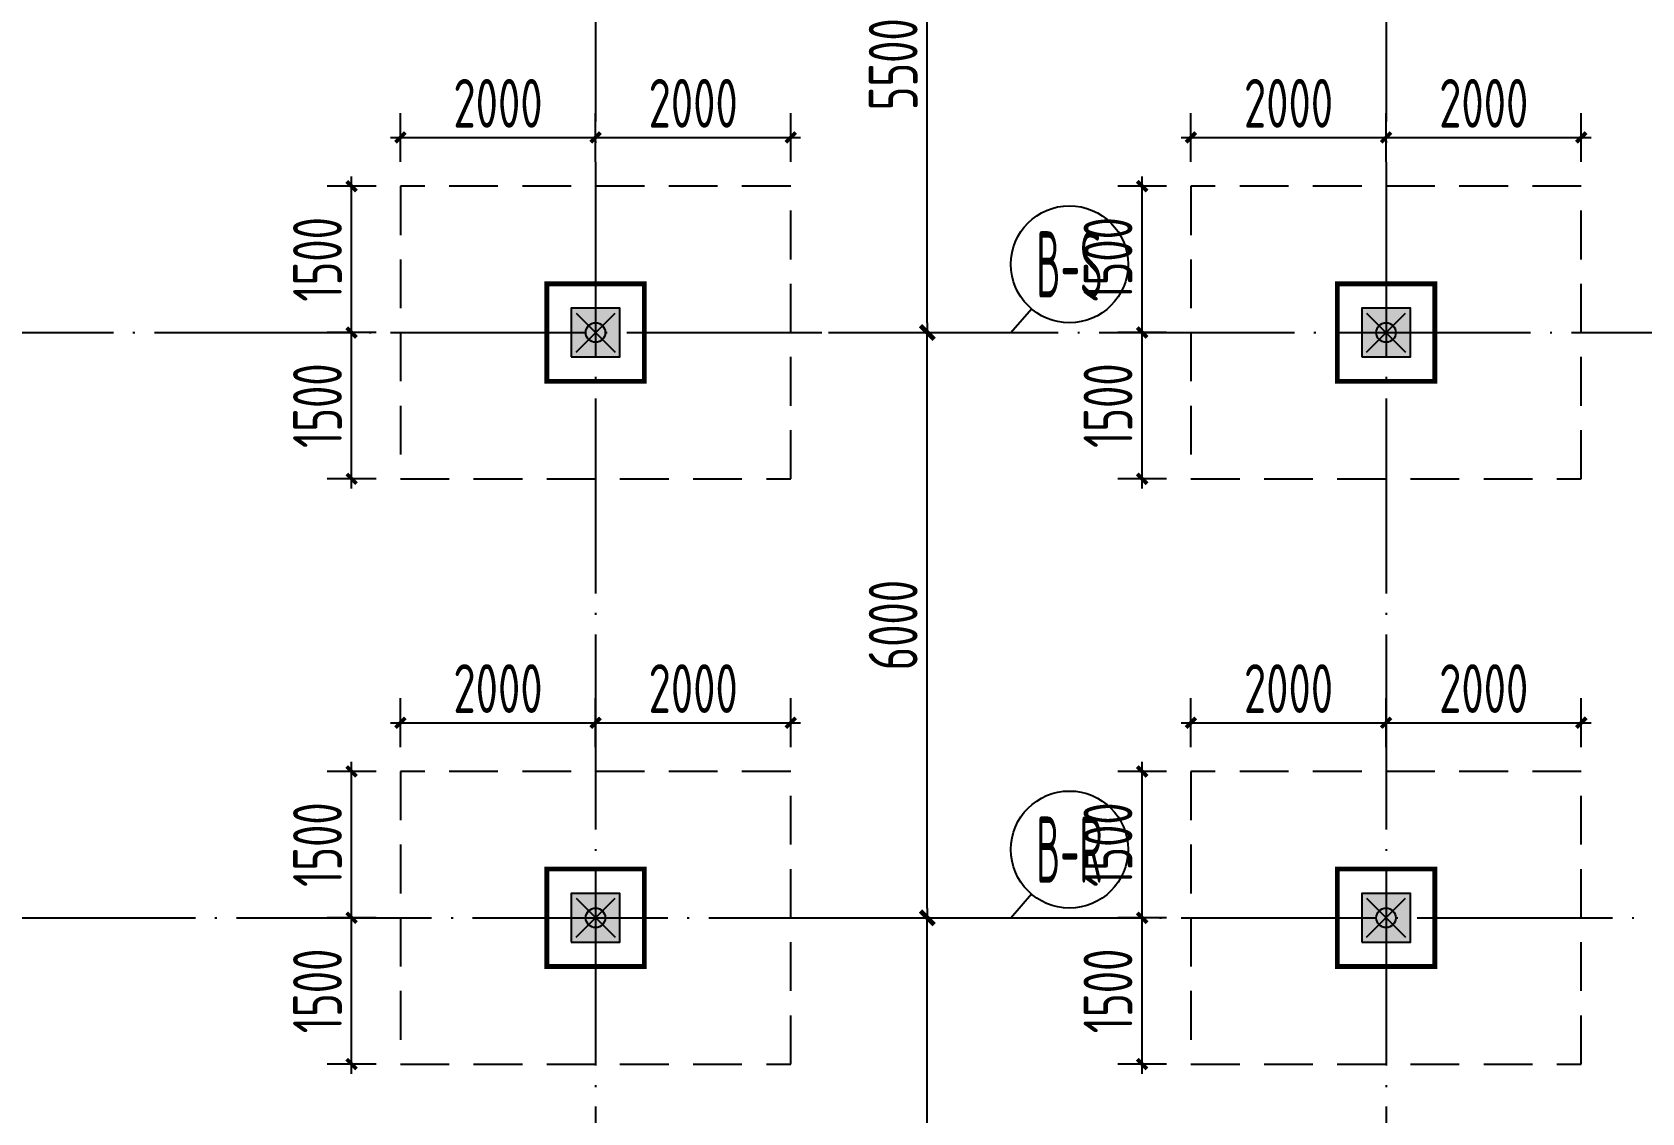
# Model space of a CAD drawing. Extents: x -57409 to 252654, y -8259 to 229119.
# Drawn here: x 112705 to 129198, y 150864 to 161942 of the extents above; entities that cross this region are included whole.
import ezdxf
from ezdxf.enums import TextEntityAlignment as Align

# ---------------------------------------------------------------- set-up
doc = ezdxf.new("R2010")
doc.units = 0
doc.header["$LTSCALE"] = 100
doc.header["$PDMODE"] = 35
doc.header["$PDSIZE"] = 200
doc.linetypes.add('DASHED', pattern=[0.75, 0.5, -0.25])
doc.linetypes.add('DOTE', pattern=[2.42, 2, -0.2, 0.02, -0.2])
doc.layers.get('0').update_dxf_attribs({"linetype": 'CONTINUOUS'})
doc.layers.get('Defpoints').update_dxf_attribs({"linetype": 'CONTINUOUS'})
for name, color, linetype in [('B-TEXT', 3, 'CONTINUOUS'), ('codim', 7, 'CONTINUOUS'), ('COLU', 7, 'CONTINUOUS'), ('CT', 2, 'CONTINUOUS'), ('dote', 253, 'DOTE'), ('h填实-柱墙', 254, 'CONTINUOUS'), ('Z-AXIS', 3, 'CONTINUOUS'), ('z柱下板带', 140, 'CONTINUOUS')]:
    doc.layers.add(name, color=color, linetype=linetype)
doc.layers.add('重心计算', color=7, linetype='CONTINUOUS', plot=False)
doc.styles.add('_TCH_AXIS', font='tssdeng.shx', dxfattribs={"width": 0.7, "bigfont": 'tssdchn.shx'})
doc.styles.add('COMPLEX', font='tssdeng.shx', dxfattribs={"width": 0.7, "bigfont": 'tssdchn.shx'})
doc.styles.add('Jgcad-DIM', font='tssdeng.shx', dxfattribs={"width": 0.7, "bigfont": 'tssdchn.shx'})
doc.styles.add('TSSD_Dimension', font='tssdeng.shx', dxfattribs={"width": 0.7})
doc.dimstyles.new('TSSD_100_100$0', dxfattribs={"dimtxt": 300, "dimasz": 100, "dimexe": 100, "dimexo": 250, "dimgap": 100, "dimtad": 1, "dimdec": 0, "dimzin": 0, "dimdsep": 46, "dimtxsty": 'TSSD_Dimension', "dimblk": '_tsdbk', "dimblk1": '_tsdbk', "dimblk2": '_tsdbk', "dimsah": 1, "dimcen": 0, "dimdle": 100, "dimclrt": 7, "dimadec": 0, "dimazin": 0, "dimtfac": 1, "dimtdec": 0, "dimtix": 1, "dimtmove": 2, "dimatfit": 3, "dimldrblk": '_tsdbk', "dimfxl": 1, "dimtolj": 1, "dimtzin": 0, "dimarcsym": 0})

# ---------------------------------------------------------------- blocks, each defined once
blk = doc.blocks.new('_tsdbk')
blk.add_line((-1, 0), (0, 0))
at = {"const_width": 0.5}
blk.add_lwpolyline([(-0.7, -0.7), (0.7, 0.7)], dxfattribs=at)
blk = doc.blocks.new('*D230')
at = {"layer": 'Defpoints', "color": 0}
for p in [(120616, 152863), (121877, 152863), (120616, 147363)]:
    blk.add_point(p, dxfattribs=at)
at = {"layer": 'Z-AXIS', "color": 0, "lineweight": -2}
for p, q in [((120866, 152863), (121977, 152863)), ((121877, 147463), (121877, 152763)), ((120866, 147363), (121977, 147363))]:
    blk.add_line(p, q, dxfattribs=at)
at = {"layer": 'Z-AXIS', "color": 0, "lineweight": -2, "xscale": 100, "yscale": 100, "zscale": 100}
for p, rotation in [((121877, 152863), 90), ((121877, 147363), 270)]:
    blk.add_blockref('_tsdbk', p, dxfattribs=dict(at, rotation=rotation))
at = {"layer": 'Z-AXIS', "color": 7, "insert": (121527, 150113), "char_height": 500, "attachment_point": 5, "rotation": 90, "style": 'TSSD_Dimension'}
blk.add_mtext('\\A1;5500', dxfattribs=at)
blk = doc.blocks.new('*D231')
at = {"layer": 'Defpoints', "color": 0}
for p in [(120616, 158863), (121877, 158863), (120616, 152863)]:
    blk.add_point(p, dxfattribs=at)
at = {"layer": 'Z-AXIS', "color": 0, "lineweight": -2}
for p, q in [((120866, 158863), (121977, 158863)), ((121877, 152963), (121877, 158763)), ((120866, 152863), (121977, 152863))]:
    blk.add_line(p, q, dxfattribs=at)
at = {"layer": 'Z-AXIS', "color": 0, "lineweight": -2, "xscale": 100, "yscale": 100, "zscale": 100}
for p, rotation in [((121877, 158863), 90), ((121877, 152863), 270)]:
    blk.add_blockref('_tsdbk', p, dxfattribs=dict(at, rotation=rotation))
at = {"layer": 'Z-AXIS', "color": 7, "insert": (121527, 155863), "char_height": 500, "attachment_point": 5, "rotation": 90, "style": 'TSSD_Dimension'}
blk.add_mtext('\\A1;6000', dxfattribs=at)
blk = doc.blocks.new('*D232')
at = {"layer": 'Defpoints', "color": 0}
for p in [(120616, 164363), (121877, 164363), (120616, 158863)]:
    blk.add_point(p, dxfattribs=at)
at = {"layer": 'Z-AXIS', "color": 0, "lineweight": -2}
for p, q in [((120866, 164363), (121977, 164363)), ((121877, 158963), (121877, 164263)), ((120866, 158863), (121977, 158863))]:
    blk.add_line(p, q, dxfattribs=at)
at = {"layer": 'Z-AXIS', "color": 0, "lineweight": -2, "xscale": 100, "yscale": 100, "zscale": 100}
for p, rotation in [((121877, 164363), 90), ((121877, 158863), 270)]:
    blk.add_blockref('_tsdbk', p, dxfattribs=dict(at, rotation=rotation))
at = {"layer": 'Z-AXIS', "color": 7, "insert": (121527, 161613), "char_height": 500, "attachment_point": 5, "rotation": 90, "style": 'TSSD_Dimension'}
blk.add_mtext('\\A1;5500', dxfattribs=at)
blk = doc.blocks.new('_AXISO')
blk.add_circle((0, 0), 0.5)
at = {"layer": 'B-TEXT', "style": 'COMPLEX', "width": 1.450893}
blk.add_attdef('A', text='', height=0.56, dxfattribs=at).set_placement((0.249375, -0.28), (0.749375, -0.28), align=Align.FIT)
blk = doc.blocks.new('_ArchTick')
at = {"color": 0, "linetype": 'ByBlock', "const_width": 0.4}
blk.add_lwpolyline([(-0.5, -0.5), (0.5, 0.5)], dxfattribs=at)
blk = doc.blocks.new('*D655')
at = {"layer": 'codim', "color": 0, "lineweight": -2}
blk.add_line((124078, 151263), (124078, 152963), dxfattribs=at)
at = {"layer": 'codim', "color": 7, "lineweight": -2}
for p, q in [((124328, 152863), (123828, 152863)), ((124328, 151363), (123828, 151363))]:
    blk.add_line(p, q, dxfattribs=at)
at = {"layer": 'Defpoints', "color": 0}
for p in [(124078, 152863), (124578, 152863), (124578, 151363)]:
    blk.add_point(p, dxfattribs=at)
at = {"layer": 'codim', "color": 0, "lineweight": -2, "xscale": 100, "yscale": 100, "zscale": 100}
for p, rotation in [((124078, 152863), 90), ((124078, 151363), 270)]:
    blk.add_blockref('_ArchTick', p, dxfattribs=dict(at, rotation=rotation))
at = {"layer": 'codim', "color": 1, "insert": (123728, 152113), "char_height": 500, "attachment_point": 5, "rotation": 90, "style": 'Jgcad-DIM'}
blk.add_mtext('\\A1;1500', dxfattribs=at)
blk = doc.blocks.new('*D656')
at = {"layer": 'codim', "color": 0, "lineweight": -2}
blk.add_line((124078, 152763), (124078, 154463), dxfattribs=at)
at = {"layer": 'codim', "color": 7, "lineweight": -2}
for p, q in [((124328, 154363), (123828, 154363)), ((124328, 152863), (123828, 152863))]:
    blk.add_line(p, q, dxfattribs=at)
at = {"layer": 'Defpoints', "color": 0}
for p in [(124078, 154363), (124578, 154363), (124578, 152863)]:
    blk.add_point(p, dxfattribs=at)
at = {"layer": 'codim', "color": 0, "lineweight": -2, "xscale": 100, "yscale": 100, "zscale": 100}
for p, rotation in [((124078, 154363), 90), ((124078, 152863), 270)]:
    blk.add_blockref('_ArchTick', p, dxfattribs=dict(at, rotation=rotation))
at = {"layer": 'codim', "color": 1, "insert": (123728, 153613), "char_height": 500, "attachment_point": 5, "rotation": 90, "style": 'Jgcad-DIM'}
blk.add_mtext('\\A1;1500', dxfattribs=at)
blk = doc.blocks.new('*D657')
at = {"layer": 'codim', "color": 7, "lineweight": -2}
for p, q in [((124578, 154613), (124578, 155113)), ((126578, 154613), (126578, 155113))]:
    blk.add_line(p, q, dxfattribs=at)
at = {"layer": 'codim', "color": 0, "lineweight": -2}
blk.add_line((124478, 154863), (126678, 154863), dxfattribs=at)
at = {"layer": 'Defpoints', "color": 0}
for p in [(126578, 154863), (124578, 154363), (126578, 154363)]:
    blk.add_point(p, dxfattribs=at)
at = {"layer": 'codim', "color": 0, "lineweight": -2, "xscale": 100, "yscale": 100, "zscale": 100, "rotation": 180}
blk.add_blockref('_ArchTick', (124578, 154863), dxfattribs=at)
at = {"layer": 'codim', "color": 0, "lineweight": -2, "xscale": 100, "yscale": 100, "zscale": 100}
blk.add_blockref('_ArchTick', (126578, 154863), dxfattribs=at)
at = {"layer": 'codim', "color": 1, "insert": (125578, 155213), "char_height": 500, "attachment_point": 5, "style": 'Jgcad-DIM'}
blk.add_mtext('\\A1;2000', dxfattribs=at)
blk = doc.blocks.new('*D658')
at = {"layer": 'codim', "color": 7, "lineweight": -2}
for p, q in [((126578, 154613), (126578, 155113)), ((128578, 154613), (128578, 155113))]:
    blk.add_line(p, q, dxfattribs=at)
at = {"layer": 'codim', "color": 0, "lineweight": -2}
blk.add_line((126478, 154863), (128678, 154863), dxfattribs=at)
at = {"layer": 'Defpoints', "color": 0}
for p in [(128578, 154863), (126578, 154363), (128578, 154363)]:
    blk.add_point(p, dxfattribs=at)
at = {"layer": 'codim', "color": 0, "lineweight": -2, "xscale": 100, "yscale": 100, "zscale": 100, "rotation": 180}
blk.add_blockref('_ArchTick', (126578, 154863), dxfattribs=at)
at = {"layer": 'codim', "color": 0, "lineweight": -2, "xscale": 100, "yscale": 100, "zscale": 100}
blk.add_blockref('_ArchTick', (128578, 154863), dxfattribs=at)
at = {"layer": 'codim', "color": 1, "insert": (127578, 155213), "char_height": 500, "attachment_point": 5, "style": 'Jgcad-DIM'}
blk.add_mtext('\\A1;2000', dxfattribs=at)
blk = doc.blocks.new('*D659')
at = {"layer": 'codim', "color": 0, "lineweight": -2}
blk.add_line((115978, 151263), (115978, 152963), dxfattribs=at)
at = {"layer": 'codim', "color": 7, "lineweight": -2}
for p, q in [((116228, 152863), (115728, 152863)), ((116228, 151363), (115728, 151363))]:
    blk.add_line(p, q, dxfattribs=at)
at = {"layer": 'Defpoints', "color": 0}
for p in [(115978, 152863), (116478, 152863), (116478, 151363)]:
    blk.add_point(p, dxfattribs=at)
at = {"layer": 'codim', "color": 0, "lineweight": -2, "xscale": 100, "yscale": 100, "zscale": 100}
for p, rotation in [((115978, 152863), 90), ((115978, 151363), 270)]:
    blk.add_blockref('_ArchTick', p, dxfattribs=dict(at, rotation=rotation))
at = {"layer": 'codim', "color": 1, "insert": (115628, 152113), "char_height": 500, "attachment_point": 5, "rotation": 90, "style": 'Jgcad-DIM'}
blk.add_mtext('\\A1;1500', dxfattribs=at)
blk = doc.blocks.new('*D660')
at = {"layer": 'codim', "color": 0, "lineweight": -2}
blk.add_line((115978, 152763), (115978, 154463), dxfattribs=at)
at = {"layer": 'codim', "color": 7, "lineweight": -2}
for p, q in [((116228, 154363), (115728, 154363)), ((116228, 152863), (115728, 152863))]:
    blk.add_line(p, q, dxfattribs=at)
at = {"layer": 'Defpoints', "color": 0}
for p in [(115978, 154363), (116478, 154363), (116478, 152863)]:
    blk.add_point(p, dxfattribs=at)
at = {"layer": 'codim', "color": 0, "lineweight": -2, "xscale": 100, "yscale": 100, "zscale": 100}
for p, rotation in [((115978, 154363), 90), ((115978, 152863), 270)]:
    blk.add_blockref('_ArchTick', p, dxfattribs=dict(at, rotation=rotation))
at = {"layer": 'codim', "color": 1, "insert": (115628, 153613), "char_height": 500, "attachment_point": 5, "rotation": 90, "style": 'Jgcad-DIM'}
blk.add_mtext('\\A1;1500', dxfattribs=at)
blk = doc.blocks.new('*D661')
at = {"layer": 'codim', "color": 7, "lineweight": -2}
for p, q in [((116478, 154613), (116478, 155113)), ((118478, 154613), (118478, 155113))]:
    blk.add_line(p, q, dxfattribs=at)
at = {"layer": 'codim', "color": 0, "lineweight": -2}
blk.add_line((116378, 154863), (118578, 154863), dxfattribs=at)
at = {"layer": 'Defpoints', "color": 0}
for p in [(118478, 154863), (116478, 154363), (118478, 154363)]:
    blk.add_point(p, dxfattribs=at)
at = {"layer": 'codim', "color": 0, "lineweight": -2, "xscale": 100, "yscale": 100, "zscale": 100, "rotation": 180}
blk.add_blockref('_ArchTick', (116478, 154863), dxfattribs=at)
at = {"layer": 'codim', "color": 0, "lineweight": -2, "xscale": 100, "yscale": 100, "zscale": 100}
blk.add_blockref('_ArchTick', (118478, 154863), dxfattribs=at)
at = {"layer": 'codim', "color": 1, "insert": (117478, 155213), "char_height": 500, "attachment_point": 5, "style": 'Jgcad-DIM'}
blk.add_mtext('\\A1;2000', dxfattribs=at)
blk = doc.blocks.new('*D662')
at = {"layer": 'codim', "color": 7, "lineweight": -2}
for p, q in [((118478, 154613), (118478, 155113)), ((120478, 154613), (120478, 155113))]:
    blk.add_line(p, q, dxfattribs=at)
at = {"layer": 'codim', "color": 0, "lineweight": -2}
blk.add_line((118378, 154863), (120578, 154863), dxfattribs=at)
at = {"layer": 'Defpoints', "color": 0}
for p in [(120478, 154863), (118478, 154363), (120478, 154363)]:
    blk.add_point(p, dxfattribs=at)
at = {"layer": 'codim', "color": 0, "lineweight": -2, "xscale": 100, "yscale": 100, "zscale": 100, "rotation": 180}
blk.add_blockref('_ArchTick', (118478, 154863), dxfattribs=at)
at = {"layer": 'codim', "color": 0, "lineweight": -2, "xscale": 100, "yscale": 100, "zscale": 100}
blk.add_blockref('_ArchTick', (120478, 154863), dxfattribs=at)
at = {"layer": 'codim', "color": 1, "insert": (119478, 155213), "char_height": 500, "attachment_point": 5, "style": 'Jgcad-DIM'}
blk.add_mtext('\\A1;2000', dxfattribs=at)
blk = doc.blocks.new('*D671')
at = {"layer": 'codim', "color": 7, "lineweight": -2}
for p, q in [((124328, 158863), (123828, 158863)), ((124328, 157363), (123828, 157363))]:
    blk.add_line(p, q, dxfattribs=at)
at = {"layer": 'codim', "color": 0, "lineweight": -2}
blk.add_line((124078, 157263), (124078, 158963), dxfattribs=at)
at = {"layer": 'Defpoints', "color": 0}
for p in [(124078, 158863), (124578, 158863), (124578, 157363)]:
    blk.add_point(p, dxfattribs=at)
at = {"layer": 'codim', "color": 0, "lineweight": -2, "xscale": 100, "yscale": 100, "zscale": 100}
for p, rotation in [((124078, 158863), 90), ((124078, 157363), 270)]:
    blk.add_blockref('_ArchTick', p, dxfattribs=dict(at, rotation=rotation))
at = {"layer": 'codim', "color": 1, "insert": (123728, 158113), "char_height": 500, "attachment_point": 5, "rotation": 90, "style": 'Jgcad-DIM'}
blk.add_mtext('\\A1;1500', dxfattribs=at)
blk = doc.blocks.new('*D672')
at = {"layer": 'codim', "color": 7, "lineweight": -2}
for p, q in [((124328, 160363), (123828, 160363)), ((124328, 158863), (123828, 158863))]:
    blk.add_line(p, q, dxfattribs=at)
at = {"layer": 'codim', "color": 0, "lineweight": -2}
blk.add_line((124078, 158763), (124078, 160463), dxfattribs=at)
at = {"layer": 'Defpoints', "color": 0}
for p in [(124078, 160363), (124578, 160363), (124578, 158863)]:
    blk.add_point(p, dxfattribs=at)
at = {"layer": 'codim', "color": 0, "lineweight": -2, "xscale": 100, "yscale": 100, "zscale": 100}
for p, rotation in [((124078, 160363), 90), ((124078, 158863), 270)]:
    blk.add_blockref('_ArchTick', p, dxfattribs=dict(at, rotation=rotation))
at = {"layer": 'codim', "color": 1, "insert": (123728, 159613), "char_height": 500, "attachment_point": 5, "rotation": 90, "style": 'Jgcad-DIM'}
blk.add_mtext('\\A1;1500', dxfattribs=at)
blk = doc.blocks.new('*D673')
at = {"layer": 'codim', "color": 7, "lineweight": -2}
for p, q in [((124578, 160613), (124578, 161113)), ((126578, 160613), (126578, 161113))]:
    blk.add_line(p, q, dxfattribs=at)
at = {"layer": 'codim', "color": 0, "lineweight": -2}
blk.add_line((124478, 160863), (126678, 160863), dxfattribs=at)
at = {"layer": 'Defpoints', "color": 0}
for p in [(126578, 160863), (124578, 160363), (126578, 160363)]:
    blk.add_point(p, dxfattribs=at)
at = {"layer": 'codim', "color": 0, "lineweight": -2, "xscale": 100, "yscale": 100, "zscale": 100, "rotation": 180}
blk.add_blockref('_ArchTick', (124578, 160863), dxfattribs=at)
at = {"layer": 'codim', "color": 0, "lineweight": -2, "xscale": 100, "yscale": 100, "zscale": 100}
blk.add_blockref('_ArchTick', (126578, 160863), dxfattribs=at)
at = {"layer": 'codim', "color": 1, "insert": (125578, 161213), "char_height": 500, "attachment_point": 5, "style": 'Jgcad-DIM'}
blk.add_mtext('\\A1;2000', dxfattribs=at)
blk = doc.blocks.new('*D674')
at = {"layer": 'codim', "color": 7, "lineweight": -2}
for p, q in [((126578, 160613), (126578, 161113)), ((128578, 160613), (128578, 161113))]:
    blk.add_line(p, q, dxfattribs=at)
at = {"layer": 'codim', "color": 0, "lineweight": -2}
blk.add_line((126478, 160863), (128678, 160863), dxfattribs=at)
at = {"layer": 'Defpoints', "color": 0}
for p in [(128578, 160863), (126578, 160363), (128578, 160363)]:
    blk.add_point(p, dxfattribs=at)
at = {"layer": 'codim', "color": 0, "lineweight": -2, "xscale": 100, "yscale": 100, "zscale": 100, "rotation": 180}
blk.add_blockref('_ArchTick', (126578, 160863), dxfattribs=at)
at = {"layer": 'codim', "color": 0, "lineweight": -2, "xscale": 100, "yscale": 100, "zscale": 100}
blk.add_blockref('_ArchTick', (128578, 160863), dxfattribs=at)
at = {"layer": 'codim', "color": 1, "insert": (127578, 161213), "char_height": 500, "attachment_point": 5, "style": 'Jgcad-DIM'}
blk.add_mtext('\\A1;2000', dxfattribs=at)
blk = doc.blocks.new('*D675')
at = {"layer": 'codim', "color": 7, "lineweight": -2}
for p, q in [((116228, 158863), (115728, 158863)), ((116228, 157363), (115728, 157363))]:
    blk.add_line(p, q, dxfattribs=at)
at = {"layer": 'codim', "color": 0, "lineweight": -2}
blk.add_line((115978, 157263), (115978, 158963), dxfattribs=at)
at = {"layer": 'Defpoints', "color": 0}
for p in [(115978, 158863), (116478, 158863), (116478, 157363)]:
    blk.add_point(p, dxfattribs=at)
at = {"layer": 'codim', "color": 0, "lineweight": -2, "xscale": 100, "yscale": 100, "zscale": 100}
for p, rotation in [((115978, 158863), 90), ((115978, 157363), 270)]:
    blk.add_blockref('_ArchTick', p, dxfattribs=dict(at, rotation=rotation))
at = {"layer": 'codim', "color": 1, "insert": (115628, 158113), "char_height": 500, "attachment_point": 5, "rotation": 90, "style": 'Jgcad-DIM'}
blk.add_mtext('\\A1;1500', dxfattribs=at)
blk = doc.blocks.new('*D676')
at = {"layer": 'codim', "color": 7, "lineweight": -2}
for p, q in [((116228, 160363), (115728, 160363)), ((116228, 158863), (115728, 158863))]:
    blk.add_line(p, q, dxfattribs=at)
at = {"layer": 'codim', "color": 0, "lineweight": -2}
blk.add_line((115978, 158763), (115978, 160463), dxfattribs=at)
at = {"layer": 'Defpoints', "color": 0}
for p in [(115978, 160363), (116478, 160363), (116478, 158863)]:
    blk.add_point(p, dxfattribs=at)
at = {"layer": 'codim', "color": 0, "lineweight": -2, "xscale": 100, "yscale": 100, "zscale": 100}
for p, rotation in [((115978, 160363), 90), ((115978, 158863), 270)]:
    blk.add_blockref('_ArchTick', p, dxfattribs=dict(at, rotation=rotation))
at = {"layer": 'codim', "color": 1, "insert": (115628, 159613), "char_height": 500, "attachment_point": 5, "rotation": 90, "style": 'Jgcad-DIM'}
blk.add_mtext('\\A1;1500', dxfattribs=at)
blk = doc.blocks.new('*D677')
at = {"layer": 'codim', "color": 7, "lineweight": -2}
for p, q in [((116478, 160613), (116478, 161113)), ((118478, 160613), (118478, 161113))]:
    blk.add_line(p, q, dxfattribs=at)
at = {"layer": 'codim', "color": 0, "lineweight": -2}
blk.add_line((116378, 160863), (118578, 160863), dxfattribs=at)
at = {"layer": 'Defpoints', "color": 0}
for p in [(118478, 160863), (116478, 160363), (118478, 160363)]:
    blk.add_point(p, dxfattribs=at)
at = {"layer": 'codim', "color": 0, "lineweight": -2, "xscale": 100, "yscale": 100, "zscale": 100, "rotation": 180}
blk.add_blockref('_ArchTick', (116478, 160863), dxfattribs=at)
at = {"layer": 'codim', "color": 0, "lineweight": -2, "xscale": 100, "yscale": 100, "zscale": 100}
blk.add_blockref('_ArchTick', (118478, 160863), dxfattribs=at)
at = {"layer": 'codim', "color": 1, "insert": (117478, 161213), "char_height": 500, "attachment_point": 5, "style": 'Jgcad-DIM'}
blk.add_mtext('\\A1;2000', dxfattribs=at)
blk = doc.blocks.new('*D678')
at = {"layer": 'codim', "color": 7, "lineweight": -2}
for p, q in [((118478, 160613), (118478, 161113)), ((120478, 160613), (120478, 161113))]:
    blk.add_line(p, q, dxfattribs=at)
at = {"layer": 'codim', "color": 0, "lineweight": -2}
blk.add_line((118378, 160863), (120578, 160863), dxfattribs=at)
at = {"layer": 'Defpoints', "color": 0}
for p in [(120478, 160863), (118478, 160363), (120478, 160363)]:
    blk.add_point(p, dxfattribs=at)
at = {"layer": 'codim', "color": 0, "lineweight": -2, "xscale": 100, "yscale": 100, "zscale": 100, "rotation": 180}
blk.add_blockref('_ArchTick', (118478, 160863), dxfattribs=at)
at = {"layer": 'codim', "color": 0, "lineweight": -2, "xscale": 100, "yscale": 100, "zscale": 100}
blk.add_blockref('_ArchTick', (120478, 160863), dxfattribs=at)
at = {"layer": 'codim', "color": 1, "insert": (119478, 161213), "char_height": 500, "attachment_point": 5, "style": 'Jgcad-DIM'}
blk.add_mtext('\\A1;2000', dxfattribs=at)

msp = doc.modelspace()

# ---------------------------------------------------------------- hatches: boundary and pattern name
at = {"layer": 'h填实-柱墙'}
for points in [[(118227.6, 158612.7), (118727.6, 158612.7), (118727.6, 159112.7), (118227.6, 159112.7)], [(126327.6, 158612.7), (126827.6, 158612.7), (126827.6, 159112.7), (126327.6, 159112.7)], [(118227.6, 152612.7), (118727.6, 152612.7), (118727.6, 153112.7), (118227.6, 153112.7)], [(126327.6, 152612.7), (126827.6, 152612.7), (126827.6, 153112.7), (126327.6, 153112.7)]]:
    msp.add_hatch(color=256, dxfattribs=at).paths.add_polyline_path(points)

# ---------------------------------------------------------------- linework, layer by layer
at = {"layer": 'COLU'}
for points in [[(118227.6, 158612.7), (118727.6, 158612.7), (118727.6, 159112.7), (118227.6, 159112.7)], [(126327.6, 158612.7), (126827.6, 158612.7), (126827.6, 159112.7), (126327.6, 159112.7)], [(118227.6, 152612.7), (118727.6, 152612.7), (118727.6, 153112.7), (118227.6, 153112.7)], [(126327.6, 152612.7), (126827.6, 152612.7), (126827.6, 153112.7), (126327.6, 153112.7)]]:
    msp.add_lwpolyline(points, close=True, dxfattribs=at)
at = {"layer": 'CT', "const_width": 50}
for points in [[(117977.6, 158362.7), (118977.6, 158362.7), (118977.6, 159362.7), (117977.6, 159362.7)], [(126077.6, 158362.7), (127077.6, 158362.7), (127077.6, 159362.7), (126077.6, 159362.7)], [(117977.6, 152362.7), (118977.6, 152362.7), (118977.6, 153362.7), (117977.6, 153362.7)], [(126077.6, 152362.7), (127077.6, 152362.7), (127077.6, 153362.7), (126077.6, 153362.7)]]:
    msp.add_lwpolyline(points, close=True, dxfattribs=at)
at = {"layer": 'dote', "ltscale": 10}
for p, q in [((118477.6, 218687.9), (118477.6, 63864)), ((126577.6, 218687.9), (126577.6, 73862.7)), ((80077.6, 158862.7), (134677.6, 158862.7)), ((88177.6, 152862.7), (146177.6, 152862.7))]:
    msp.add_line(p, q, dxfattribs=at)
at = {"layer": 'Z-AXIS'}
for p, q in [((122733.2, 158862.7), (122942.7, 159107.2)), ((120865.6, 158862.7), (122733.2, 158862.7)), ((122733.2, 152862.7), (122942.7, 153107.2)), ((120865.6, 152862.7), (122733.2, 152862.7))]:
    msp.add_line(p, q, dxfattribs=at)
at = {"layer": 'z柱下板带', "linetype": 'DASHED', "ltscale": 10}
for points in [[(116477.6, 157362.7), (120477.6, 157362.7), (120477.6, 160362.7), (116477.6, 160362.7)], [(124577.6, 157362.7), (128577.6, 157362.7), (128577.6, 160362.7), (124577.6, 160362.7)], [(116477.6, 151362.7), (120477.6, 151362.7), (120477.6, 154362.7), (116477.6, 154362.7)], [(124577.6, 151362.7), (128577.6, 151362.7), (128577.6, 154362.7), (124577.6, 154362.7)]]:
    msp.add_lwpolyline(points, close=True, dxfattribs=at)
at = {"layer": '重心计算', "color": 5}
for p in [(118477.6, 158862.7), (118477.6, 158862.7), (118477.6, 158862.7), (126577.6, 158862.7), (126577.6, 158862.7), (126577.6, 158862.7), (118477.6, 152862.7), (118477.6, 152862.7), (118477.6, 152862.7), (126577.6, 152862.7), (126577.6, 152862.7), (126577.6, 152862.7)]:
    msp.add_point(p, dxfattribs=at)

# ---------------------------------------------------------------- block references
at = {"layer": 'Z-AXIS'}
ref = msp.add_blockref('_AXISO', (123333.2, 159562.7), dxfattribs=dict(at, xscale=1199.999999999998, yscale=1200, zscale=1200, rotation=359.9996457873846))
ref.add_attrib('A', 'B-S', dxfattribs={"color": 7, "height": 678.82, "rotation": 359.99965, "style": '_TCH_AXIS', "width": 0.42623}).set_placement((122993.7, 159223.3), (123672.6, 159223.3), align=Align.FIT)
ref = msp.add_blockref('_AXISO', (123333.2, 153562.7), dxfattribs=dict(at, xscale=1199.999999999998, yscale=1200, zscale=1200, rotation=359.9996457873846))
ref.add_attrib('A', 'B-R', dxfattribs={"color": 7, "height": 678.82, "rotation": 359.99965, "style": '_TCH_AXIS', "width": 0.42623}).set_placement((122993.7, 153223.3), (123672.6, 153223.3), align=Align.FIT)

# ---------------------------------------------------------------- dimensions: what is measured, and where the dimension line sits
at = {"layer": 'codim'}
for base, p1, p2, picture, middle in [((118477.6, 160862.7), (116477.6, 160362.7), (118477.6, 160362.7), '*D677', (117477.6, 161212.7)), ((120477.6, 160862.7), (118477.6, 160362.7), (120477.6, 160362.7), '*D678', (119477.6, 161212.7)), ((126577.6, 160862.7), (124577.6, 160362.7), (126577.6, 160362.7), '*D673', (125577.6, 161212.7)), ((128577.6, 160862.7), (126577.6, 160362.7), (128577.6, 160362.7), '*D674', (127577.6, 161212.7)), ((118477.6, 154862.7), (116477.6, 154362.7), (118477.6, 154362.7), '*D661', (117477.6, 155212.7)), ((120477.6, 154862.7), (118477.6, 154362.7), (120477.6, 154362.7), '*D662', (119477.6, 155212.7)), ((126577.6, 154862.7), (124577.6, 154362.7), (126577.6, 154362.7), '*D657', (125577.6, 155212.7)), ((128577.6, 154862.7), (126577.6, 154362.7), (128577.6, 154362.7), '*D658', (127577.6, 155212.7))]:
    dim = msp.add_linear_dim(base=base, p1=p1, p2=p2, dimstyle='TSSD_100_100$0', override={"dimtxt": 500, "dimexe": 250, "dimtxsty": 'Jgcad-DIM', "dimblk": 'ArchTick', "dimblk1": 'ArchTick', "dimblk2": 'ArchTick', "dimclre": 7, "dimclrt": 1, "dimadec": 3}, dxfattribs=at)
    dim.commit()
    dim.dimension.update_dxf_attribs({"geometry": picture, "text_midpoint": middle})
for base, p1, p2, picture, middle in [((115977.6, 160362.7), (116477.6, 158862.7), (116477.6, 160362.7), '*D676', (115627.6, 159612.7)), ((124077.6, 160362.7), (124577.6, 158862.7), (124577.6, 160362.7), '*D672', (123727.6, 159612.7)), ((115977.6, 158862.7), (116477.6, 157362.7), (116477.6, 158862.7), '*D675', (115627.6, 158112.7)), ((124077.6, 158862.7), (124577.6, 157362.7), (124577.6, 158862.7), '*D671', (123727.6, 158112.7)), ((115977.6, 154362.7), (116477.6, 152862.7), (116477.6, 154362.7), '*D660', (115627.6, 153612.7)), ((124077.6, 154362.7), (124577.6, 152862.7), (124577.6, 154362.7), '*D656', (123727.6, 153612.7)), ((115977.6, 152862.7), (116477.6, 151362.7), (116477.6, 152862.7), '*D659', (115627.6, 152112.7)), ((124077.6, 152862.7), (124577.6, 151362.7), (124577.6, 152862.7), '*D655', (123727.6, 152112.7))]:
    dim = msp.add_linear_dim(base=base, p1=p1, p2=p2, angle=90, dimstyle='TSSD_100_100$0', override={"dimtxt": 500, "dimexe": 250, "dimtxsty": 'Jgcad-DIM', "dimblk": 'ArchTick', "dimblk1": 'ArchTick', "dimblk2": 'ArchTick', "dimclre": 7, "dimclrt": 1, "dimadec": 3}, dxfattribs=at)
    dim.commit()
    dim.dimension.update_dxf_attribs({"geometry": picture, "text_midpoint": middle})
at = {"layer": 'Z-AXIS'}
for base, p1, p2, picture, middle in [((121877.1, 164362.7), (120615.6, 158862.7), (120615.6, 164362.7), '*D232', (121527.1, 161612.7)), ((121877.1, 158862.7), (120615.6, 152862.7), (120615.6, 158862.7), '*D231', (121527.1, 155862.7)), ((121877.1, 152862.7), (120615.6, 147362.7), (120615.6, 152862.7), '*D230', (121527.1, 150112.7))]:
    dim = msp.add_linear_dim(base=base, p1=p1, p2=p2, angle=90, dimstyle='TSSD_100_100$0', override={"dimtxt": 500}, dxfattribs=at)
    dim.commit()
    dim.dimension.update_dxf_attribs({"geometry": picture, "text_midpoint": middle})

doc.saveas('drawing.dxf')
